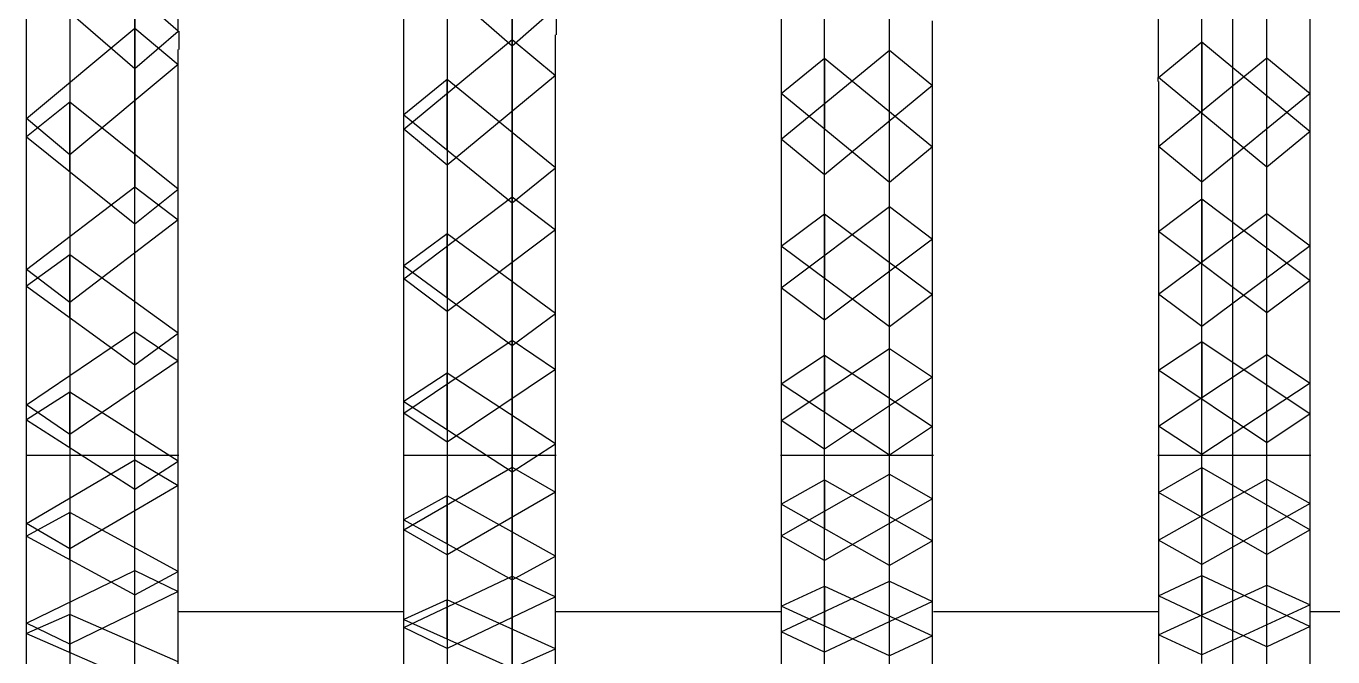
# Model space of a CAD drawing. Header units: millimetres. Extents: x -300 to 383236, y -195106 to -144646.
# Drawn here: x 28177 to 28283.7, y -163319.3 to -163267.8 of the extents above; entities that cross this region are included whole.
import ezdxf

# ---------------------------------------------------------------- set-up
doc = ezdxf.new("R2010")
doc.units = ezdxf.units.MM
doc.header["$LTSCALE"] = 60
doc.layers.add('EQUIPMENT', color=253, linetype='Continuous', lineweight=0)

# ---------------------------------------------------------------- blocks, each defined once
blk = doc.blocks.new('A$Cc6299706')
at = {"layer": 'EQUIPMENT', "lineweight": -3}
for points in [[(-43064.53, 32178.6), (-43064.53, 31949.5), (-43244.53, 31949.5), (-43244.53, 31859.51), (-43064.53, 31859.51), (-43064.53, 31630.39)], [(-43162.97, 31842.51), (-43154.13, 31834.83), (-43150.59, 31837.9), (-43159.43, 31845.58), (-43159.43, 31832.1), (-43162.97, 31829.25), (-43154.13, 31822.15), (-43150.59, 31824.99), (-43159.43, 31832.1), (-43159.43, 31819.64), (-43162.97, 31817.08), (-43154.13, 31810.65), (-43150.59, 31813.22), (-43159.43, 31819.64), (-43159.43, 31808.41), (-43162.97, 31806.16), (-43154.13, 31800.51), (-43150.59, 31802.77), (-43159.43, 31808.41), (-43159.43, 31798.58), (-43162.97, 31796.66), (-43154.13, 31791.87), (-43150.59, 31793.78), (-43159.43, 31798.58), (-43159.43, 31790.26), (-43162.97, 31788.72), (-43154.13, 31784.85)], [(-43150.59, 31786.39), (-43159.43, 31790.26), (-43159.43, 31783.6)], [(-43162.97, 31782.44), (-43162.97, 31788.72), (-43162.97, 31796.66), (-43162.97, 31806.16), (-43162.97, 31817.08), (-43162.97, 31829.25), (-43162.97, 31840.16)], [(-43132.17, 31844.43), (-43123.33, 31836.69), (-43119.79, 31839.79)], [(-43128.63, 31847.54), (-43128.63, 31833.93), (-43132.17, 31831.05), (-43123.33, 31823.87), (-43119.79, 31826.74), (-43128.63, 31833.93), (-43128.63, 31821.34), (-43132.17, 31818.73), (-43123.33, 31812.22), (-43119.79, 31814.83), (-43128.63, 31821.34), (-43128.63, 31809.96), (-43132.17, 31807.66), (-43123.33, 31801.91), (-43119.79, 31804.21), (-43128.63, 31809.96), (-43128.63, 31799.94), (-43132.17, 31797.98), (-43123.33, 31793.09), (-43119.79, 31795.04), (-43128.63, 31799.94), (-43128.63, 31791.45), (-43132.17, 31789.85), (-43123.33, 31785.87), (-43119.79, 31787.47), (-43128.63, 31791.45), (-43128.63, 31784.58)], [(-43132.17, 31783.39), (-43132.17, 31789.85), (-43132.17, 31797.98), (-43132.17, 31807.66), (-43132.17, 31818.73), (-43132.17, 31831.05), (-43132.17, 31841.36)], [(-43070.56, 31833.78), (-43070.56, 31821.54), (-43070.56, 31810.2), (-43070.56, 31800.23), (-43070.56, 31791.79), (-43070.56, 31785)], [(-43067.03, 31786.27), (-43067.03, 31793.46), (-43058.19, 31789.29), (-43061.73, 31787.63), (-43070.56, 31791.79), (-43067.03, 31793.46), (-43067.03, 31802.26), (-43058.19, 31797.19), (-43061.73, 31795.16), (-43070.56, 31800.23), (-43067.03, 31802.26), (-43067.03, 31812.56), (-43058.19, 31806.65), (-43061.73, 31804.29), (-43070.56, 31810.2), (-43067.03, 31812.56), (-43067.03, 31824.2), (-43058.19, 31817.54), (-43061.73, 31814.88), (-43070.56, 31821.54), (-43067.03, 31824.2), (-43067.03, 31837.02), (-43058.19, 31829.7), (-43061.73, 31826.79), (-43070.56, 31834.1), (-43067.03, 31837.02), (-43067.03, 31850.83)], [(-43101.37, 31842.52), (-43101.37, 31832.79), (-43101.37, 31820.34), (-43101.37, 31809.1), (-43101.37, 31799.27), (-43101.37, 31790.95), (-43101.37, 31784.3)], [(-43097.83, 31785.55), (-43097.83, 31792.59), (-43089, 31788.51), (-43092.52, 31786.88), (-43101.37, 31790.95), (-43097.83, 31792.59), (-43097.83, 31801.26), (-43089, 31796.27), (-43092.52, 31794.27), (-43101.37, 31799.27), (-43097.83, 31801.26), (-43097.83, 31811.44), (-43089, 31805.6), (-43092.52, 31803.26), (-43101.37, 31809.1), (-43097.83, 31811.44), (-43097.83, 31822.98), (-43089, 31816.38), (-43092.52, 31813.74), (-43101.37, 31820.34), (-43097.83, 31822.98), (-43097.83, 31835.69), (-43089, 31828.44), (-43092.52, 31825.53), (-43101.37, 31832.79), (-43097.83, 31835.69), (-43097.83, 31849.42)], [(-43154.13, 31838.13), (-43154.13, 31877.42)], [(-43123.33, 31837.22), (-43123.33, 31876.99)], [(-43092.52, 31836.35), (-43092.52, 31876.58)], [(-43061.73, 31835.71), (-43061.73, 31876.28)], [(-43154.13, 31871.34), (-43154.13, 31825.18), (-43150.59, 31822.48), (-43159.43, 31815.73), (-43162.97, 31818.43), (-43154.13, 31825.18)], [(-43154.13, 31834.83), (-43154.13, 31870.14)], [(-43123.33, 31836.69), (-43123.33, 31870.95)], [(-43123.33, 31824.36), (-43123.33, 31870.94)], [(-43092.52, 31823.58), (-43092.52, 31870.57)], [(-43061.73, 31823), (-43061.73, 31870.3)], [(-43154.13, 31813.38), (-43154.13, 31865.74)], [(-43092.52, 31825.53), (-43092.52, 31866.12)], [(-43061.73, 31826.79), (-43061.73, 31866.66)], [(-43154.13, 31822.15), (-43154.13, 31864.65)], [(-43123.33, 31823.87), (-43123.33, 31865.4)], [(-43123.33, 31812.66), (-43123.33, 31865.39)], [(-43092.52, 31811.98), (-43092.52, 31865.05)], [(-43061.73, 31811.48), (-43061.73, 31864.82)], [(-43061.73, 31814.88), (-43061.73, 31861.54)], [(-43154.13, 31802.89), (-43154.13, 31860.7)], [(-43123.33, 31812.22), (-43123.33, 31860.41)], [(-43123.33, 31802.29), (-43123.33, 31860.4)], [(-43092.52, 31813.74), (-43092.52, 31861.06)], [(-43154.13, 31810.65), (-43154.13, 31859.73)], [(-43092.52, 31801.73), (-43092.52, 31860.11)], [(-43061.73, 31801.32), (-43061.73, 31859.91)], [(-43154.13, 31793.86), (-43154.13, 31856.28)], [(-43123.33, 31801.91), (-43123.33, 31856.05)], [(-43123.33, 31793.4), (-43123.33, 31856.04)], [(-43092.52, 31803.26), (-43092.52, 31856.62)], [(-43061.73, 31804.29), (-43061.73, 31857.06)], [(-43154.13, 31800.51), (-43154.13, 31855.45)], [(-43092.52, 31792.98), (-43092.52, 31855.82)], [(-43061.73, 31792.67), (-43061.73, 31855.66)], [(-43092.52, 31794.27), (-43092.52, 31852.89)], [(-43061.73, 31795.16), (-43061.73, 31853.27)], [(-43154.13, 31786.43), (-43154.13, 31852.56)], [(-43154.13, 31791.87), (-43154.13, 31851.89)], [(-43123.33, 31793.09), (-43123.33, 31852.4)], [(-43123.33, 31786.13), (-43123.33, 31852.39)], [(-43092.52, 31785.85), (-43092.52, 31852.23)], [(-43061.73, 31785.66), (-43061.73, 31852.12)], [(-43092.52, 31786.88), (-43092.52, 31849.91)], [(-43061.73, 31787.63), (-43061.73, 31850.22)], [(-43154.13, 31780.7), (-43154.13, 31849.59)], [(-43154.13, 31784.85), (-43154.13, 31849.08)], [(-43123.33, 31785.87), (-43123.33, 31849.5), (-43123.33, 31780.56)], [(-43092.52, 31780.45), (-43092.52, 31849.41)], [(-43061.73, 31780.38), (-43061.73, 31849.35)], [(-43092.52, 31781.2), (-43092.52, 31847.72)], [(-43061.73, 31781.81), (-43061.73, 31847.97)], [(-43154.13, 31776.75), (-43154.13, 31847.41)], [(-43154.13, 31779.56), (-43154.13, 31847.07)], [(-43123.33, 31780.38), (-43123.33, 31847.4), (-43123.33, 31776.8)], [(-43092.52, 31776.86), (-43092.52, 31847.39)], [(-43061.73, 31776.91), (-43061.73, 31847.38)], [(-43061.73, 31777.78), (-43061.73, 31846.55)], [(-43154.13, 31774.65), (-43154.13, 31846.07)], [(-43154.13, 31776.06), (-43154.13, 31845.89)], [(-43154.13, 31774.42), (-43154.13, 31845.54)], [(-43150.59, 31837.9), (-43150.59, 31846.12)], [(-43123.33, 31776.69), (-43123.33, 31846.13), (-43123.33, 31774.88), (-43119.79, 31774.83)], [(-43123.33, 31774.85), (-43123.33, 31845.7)], [(-43092.52, 31777.31), (-43092.52, 31846.36)], [(-43092.52, 31775.13), (-43092.52, 31846.2)], [(-43092.52, 31775.28), (-43092.52, 31845.85)], [(-43061.73, 31775.32), (-43061.73, 31846.25)], [(-43061.73, 31775.61), (-43061.73, 31845.98)], [(-43070.56, 31834.1), (-43070.56, 31843.39)], [(-43119.73, 31839.79), (-43119.73, 31837.58)], [(-43067.03, 31775.39), (-43058.19, 31775.34), (-43058.19, 31776.06), (-43058.19, 31778.65), (-43058.19, 31783.09), (-43058.19, 31789.29), (-43058.19, 31797.19), (-43058.19, 31806.65), (-43058.19, 31817.54), (-43058.19, 31829.7), (-43058.19, 31839.59)], [(-43097.83, 31775.09), (-43089, 31775.11), (-43089, 31775.69), (-43089, 31778.15), (-43089, 31782.43), (-43089, 31788.51), (-43089, 31796.27), (-43089, 31805.6), (-43089, 31816.38), (-43089, 31828.44), (-43089, 31838.73)], [(-43150.53, 31837.9), (-43150.53, 31836.38)], [(-43128.63, 31774.7), (-43119.79, 31774.83), (-43119.79, 31775.22), (-43119.79, 31777.48), (-43119.79, 31781.59), (-43119.79, 31787.47), (-43119.79, 31795.04), (-43119.79, 31804.21), (-43119.79, 31814.83), (-43119.79, 31826.74), (-43119.79, 31837.58)], [(-43067.03, 31831.17), (-43067.03, 31837.02)], [(-43067.03, 31831.17), (-43067.03, 31837.02)], [(-43067.03, 31831.17), (-43067.03, 31837.02)], [(-43067.03, 31831.17), (-43067.03, 31837.02)], [(-43067.03, 31831.17), (-43067.03, 31837.02)], [(-43067.03, 31831.17), (-43067.03, 31837.02)], [(-43067.03, 31831.17), (-43067.03, 31837.02)], [(-43067.03, 31831.17), (-43067.03, 31837.02)], [(-43067.03, 31831.17), (-43067.03, 31837.02)], [(-43067.03, 31831.17), (-43067.03, 31837.02)], [(-43067.03, 31831.17), (-43067.03, 31837.02)], [(-43159.43, 31774.31), (-43150.59, 31774.56), (-43150.59, 31774.74), (-43150.59, 31776.81), (-43150.59, 31780.71), (-43150.59, 31786.39), (-43150.59, 31793.78), (-43150.59, 31802.77), (-43150.59, 31813.22), (-43150.59, 31824.99), (-43150.59, 31836.38)], [(-43097.83, 31829.89), (-43097.83, 31835.69)], [(-43097.83, 31829.89), (-43097.83, 31835.69)], [(-43097.83, 31829.89), (-43097.83, 31835.69)], [(-43097.83, 31829.89), (-43097.83, 31835.69)], [(-43097.83, 31829.89), (-43097.83, 31835.69)], [(-43097.83, 31829.89), (-43097.83, 31835.69)], [(-43097.83, 31829.89), (-43097.83, 31835.69)], [(-43097.83, 31829.89), (-43097.83, 31835.69)], [(-43097.83, 31829.89), (-43097.83, 31835.69)], [(-43097.83, 31829.89), (-43097.83, 31835.69)], [(-43097.83, 31829.89), (-43097.83, 31835.69)], [(-43128.63, 31828.18), (-43128.63, 31833.93)], [(-43128.63, 31828.18), (-43128.63, 31833.93)], [(-43128.63, 31828.18), (-43128.63, 31833.93)], [(-43128.63, 31828.18), (-43128.63, 31833.93)], [(-43128.63, 31828.18), (-43128.63, 31833.93)], [(-43128.63, 31828.18), (-43128.63, 31833.93)], [(-43128.63, 31828.18), (-43128.63, 31833.93)], [(-43128.63, 31828.18), (-43128.63, 31833.93)], [(-43128.63, 31828.18), (-43128.63, 31833.93)], [(-43128.63, 31828.18), (-43128.63, 31833.93)], [(-43128.63, 31828.18), (-43128.63, 31833.93)], [(-43070.63, 31834.1), (-43070.63, 31833.78)], [(-43159.43, 31826.41), (-43159.43, 31832.1)], [(-43159.43, 31826.41), (-43159.43, 31832.1)], [(-43159.43, 31826.41), (-43159.43, 31832.1)], [(-43159.43, 31826.41), (-43159.43, 31832.1)], [(-43159.43, 31826.41), (-43159.43, 31832.1)], [(-43159.43, 31826.41), (-43159.43, 31832.1)], [(-43159.43, 31826.41), (-43159.43, 31832.1)], [(-43159.43, 31826.41), (-43159.43, 31832.1)], [(-43159.43, 31826.41), (-43159.43, 31832.1)], [(-43159.43, 31826.41), (-43159.43, 31832.1)], [(-43159.43, 31827.8), (-43159.43, 31832.1)], [(-43067.03, 31818.87), (-43067.03, 31824.2)], [(-43067.03, 31818.87), (-43067.03, 31824.2)], [(-43067.03, 31818.87), (-43067.03, 31824.2)], [(-43067.03, 31818.87), (-43067.03, 31824.2)], [(-43067.03, 31818.87), (-43067.03, 31824.2)], [(-43067.03, 31818.87), (-43067.03, 31824.2)], [(-43067.03, 31818.87), (-43067.03, 31824.2)], [(-43067.03, 31818.87), (-43067.03, 31824.2)], [(-43067.03, 31818.87), (-43067.03, 31824.2)], [(-43097.83, 31817.7), (-43097.83, 31822.98)], [(-43097.83, 31817.7), (-43097.83, 31822.98)], [(-43097.83, 31817.7), (-43097.83, 31822.98)], [(-43097.83, 31817.7), (-43097.83, 31822.98)], [(-43097.83, 31817.7), (-43097.83, 31822.98)], [(-43097.83, 31817.7), (-43097.83, 31822.98)], [(-43097.83, 31817.7), (-43097.83, 31822.98)], [(-43097.83, 31817.7), (-43097.83, 31822.98)], [(-43097.83, 31817.7), (-43097.83, 31822.98)], [(-43128.63, 31816.13), (-43128.63, 31821.34)], [(-43128.63, 31816.13), (-43128.63, 31821.34)], [(-43128.63, 31816.13), (-43128.63, 31821.34)], [(-43128.63, 31816.13), (-43128.63, 31821.34)], [(-43128.63, 31816.13), (-43128.63, 31821.34)], [(-43128.63, 31816.13), (-43128.63, 31821.34)], [(-43128.63, 31816.13), (-43128.63, 31821.34)], [(-43128.63, 31816.13), (-43128.63, 31821.34)], [(-43128.63, 31816.13), (-43128.63, 31821.34)], [(-43159.43, 31814.51), (-43159.43, 31819.64)], [(-43159.43, 31814.51), (-43159.43, 31819.64)], [(-43159.43, 31814.51), (-43159.43, 31819.64)], [(-43159.43, 31814.51), (-43159.43, 31819.64)], [(-43159.43, 31814.51), (-43159.43, 31819.64)], [(-43159.43, 31814.51), (-43159.43, 31819.64)], [(-43159.43, 31814.51), (-43159.43, 31819.64)], [(-43159.43, 31814.51), (-43159.43, 31819.64)], [(-43159.43, 31815.73), (-43159.43, 31819.64)], [(-43067.03, 31807.83), (-43067.03, 31812.56)], [(-43067.03, 31807.83), (-43067.03, 31812.56)], [(-43067.03, 31807.83), (-43067.03, 31812.56)], [(-43067.03, 31807.83), (-43067.03, 31812.56)], [(-43067.03, 31807.83), (-43067.03, 31812.56)], [(-43067.03, 31807.83), (-43067.03, 31812.56)], [(-43067.03, 31807.83), (-43067.03, 31812.56)], [(-43097.83, 31806.77), (-43097.83, 31811.44)], [(-43097.83, 31806.77), (-43097.83, 31811.44)], [(-43097.83, 31806.77), (-43097.83, 31811.44)], [(-43097.83, 31806.77), (-43097.83, 31811.44)], [(-43097.83, 31806.77), (-43097.83, 31811.44)], [(-43097.83, 31806.77), (-43097.83, 31811.44)], [(-43097.83, 31806.77), (-43097.83, 31811.44)], [(-43128.63, 31805.35), (-43128.63, 31809.96)], [(-43128.63, 31805.35), (-43128.63, 31809.96)], [(-43128.63, 31805.35), (-43128.63, 31809.96)], [(-43128.63, 31805.35), (-43128.63, 31809.96)], [(-43128.63, 31805.35), (-43128.63, 31809.96)], [(-43128.63, 31805.35), (-43128.63, 31809.96)], [(-43128.63, 31805.35), (-43128.63, 31809.96)], [(-43159.43, 31803.9), (-43159.43, 31808.41)], [(-43159.43, 31803.9), (-43159.43, 31808.41)], [(-43159.43, 31803.9), (-43159.43, 31808.41)], [(-43159.43, 31803.9), (-43159.43, 31808.41)], [(-43159.43, 31803.9), (-43159.43, 31808.41)], [(-43159.43, 31803.9), (-43159.43, 31808.41)], [(-43159.43, 31804.96), (-43159.43, 31808.41)], [(-43163.03, 31803.26), (-43150.53, 31803.26)], [(-43132.23, 31803.26), (-43119.73, 31803.26)], [(-43101.43, 31803.26), (-43088.93, 31803.26)], [(-43070.63, 31803.26), (-43058.13, 31803.26)], [(-43067.03, 31798.2), (-43067.03, 31802.26)], [(-43067.03, 31798.2), (-43067.03, 31802.26)], [(-43067.03, 31798.2), (-43067.03, 31802.26)], [(-43067.03, 31798.2), (-43067.03, 31802.26)], [(-43067.03, 31798.2), (-43067.03, 31802.26)], [(-43097.83, 31797.27), (-43097.83, 31801.26)], [(-43097.83, 31797.27), (-43097.83, 31801.26)], [(-43097.83, 31797.27), (-43097.83, 31801.26)], [(-43097.83, 31797.27), (-43097.83, 31801.26)], [(-43097.83, 31797.27), (-43097.83, 31801.26)], [(-43128.63, 31796.02), (-43128.63, 31799.94)], [(-43128.63, 31796.02), (-43128.63, 31799.94)], [(-43128.63, 31796.02), (-43128.63, 31799.94)], [(-43128.63, 31796.02), (-43128.63, 31799.94)], [(-43128.63, 31796.02), (-43128.63, 31799.94)], [(-43159.43, 31794.74), (-43159.43, 31798.58)], [(-43159.43, 31794.74), (-43159.43, 31798.58)], [(-43159.43, 31794.74), (-43159.43, 31798.58)], [(-43159.43, 31794.74), (-43159.43, 31798.58)], [(-43159.43, 31795.62), (-43159.43, 31798.58)], [(-43067.03, 31790.12), (-43067.03, 31793.46)], [(-43067.03, 31790.12), (-43067.03, 31793.46)], [(-43067.03, 31790.12), (-43067.03, 31793.46)], [(-43097.83, 31789.32), (-43097.83, 31792.59)], [(-43097.83, 31789.32), (-43097.83, 31792.59)], [(-43097.83, 31789.32), (-43097.83, 31792.59)], [(-43128.63, 31788.26), (-43128.63, 31791.45)], [(-43128.63, 31788.26), (-43128.63, 31791.45)], [(-43128.63, 31788.26), (-43128.63, 31791.45)], [(-43159.43, 31787.17), (-43159.43, 31790.26)], [(-43159.43, 31787.17), (-43159.43, 31790.26)], [(-43159.43, 31787.84), (-43159.43, 31790.26)], [(-43150.53, 31790.5), (-43132.23, 31790.5)], [(-43119.73, 31790.5), (-43101.43, 31790.5)], [(-43088.93, 31790.5), (-43070.63, 31790.5)], [(-43058.13, 31790.5), (-43039.83, 31790.5)]]:
    blk.add_lwpolyline(points, dxfattribs=at)
for points in [[(-43162.97, 31830.75), (-43154.13, 31838.13), (-43150.59, 31835.18), (-43159.43, 31827.8)], [(-43132.17, 31829.88), (-43123.33, 31837.22), (-43119.79, 31834.28), (-43128.63, 31826.95)], [(-43067.03, 31837.02), (-43067.03, 31831.17)], [(-43067.03, 31837.02), (-43067.03, 31831.17)], [(-43089, 31833.44), (-43097.83, 31826.15), (-43101.37, 31829.06), (-43092.52, 31836.35)], [(-43097.83, 31835.69), (-43097.83, 31829.89)], [(-43097.83, 31835.69), (-43097.83, 31829.89)], [(-43070.56, 31828.46), (-43061.73, 31835.71), (-43058.19, 31832.81), (-43067.03, 31825.56)], [(-43128.63, 31833.93), (-43128.63, 31828.18)], [(-43128.63, 31833.93), (-43128.63, 31828.18)], [(-43159.43, 31832.1), (-43159.43, 31826.41)], [(-43159.43, 31832.1), (-43159.43, 31826.41)], [(-43119.79, 31821.68), (-43128.63, 31814.99), (-43132.17, 31817.67), (-43123.33, 31824.36)], [(-43067.03, 31824.2), (-43067.03, 31818.87)], [(-43067.03, 31824.2), (-43067.03, 31818.87)], [(-43089, 31820.92), (-43097.83, 31814.29), (-43101.37, 31816.94), (-43092.52, 31823.58)], [(-43097.83, 31822.98), (-43097.83, 31817.7)], [(-43097.83, 31822.98), (-43097.83, 31817.7)], [(-43058.19, 31820.37), (-43067.03, 31813.78), (-43070.56, 31816.41), (-43061.73, 31823)], [(-43128.63, 31821.34), (-43128.63, 31816.13)], [(-43128.63, 31821.34), (-43128.63, 31816.13)], [(-43159.43, 31819.64), (-43159.43, 31814.51)], [(-43159.43, 31819.64), (-43159.43, 31814.51)], [(-43150.59, 31810.97), (-43159.43, 31804.96), (-43162.97, 31807.37), (-43154.13, 31813.38)], [(-43119.79, 31810.28), (-43128.63, 31804.34), (-43132.17, 31806.71), (-43123.33, 31812.66)], [(-43067.03, 31812.56), (-43067.03, 31807.83)], [(-43067.03, 31812.56), (-43067.03, 31807.83)], [(-43089, 31809.63), (-43097.83, 31803.75), (-43101.37, 31806.1), (-43092.52, 31811.98)], [(-43097.83, 31811.44), (-43097.83, 31806.77)], [(-43097.83, 31811.44), (-43097.83, 31806.77)], [(-43070.56, 31805.65), (-43061.73, 31811.48), (-43058.19, 31809.15), (-43067.03, 31803.33)], [(-43128.63, 31809.96), (-43128.63, 31805.35)], [(-43128.63, 31809.96), (-43128.63, 31805.35)], [(-43159.43, 31808.41), (-43159.43, 31803.9)], [(-43159.43, 31808.41), (-43159.43, 31803.9)], [(-43162.97, 31797.69), (-43154.13, 31802.89), (-43150.59, 31800.81), (-43159.43, 31795.62)], [(-43132.17, 31797.18), (-43123.33, 31802.29), (-43119.79, 31800.25), (-43128.63, 31795.13)], [(-43089, 31799.72), (-43097.83, 31794.67), (-43101.37, 31796.69), (-43092.52, 31801.73)], [(-43067.03, 31802.26), (-43067.03, 31798.2)], [(-43067.03, 31802.26), (-43067.03, 31798.2)], [(-43097.83, 31801.26), (-43097.83, 31797.27)], [(-43097.83, 31801.26), (-43097.83, 31797.27)], [(-43070.56, 31796.34), (-43061.73, 31801.32), (-43058.19, 31799.33), (-43067.03, 31794.35)], [(-43128.63, 31799.94), (-43128.63, 31796.02)], [(-43128.63, 31799.94), (-43128.63, 31796.02)], [(-43159.43, 31798.58), (-43159.43, 31794.74)], [(-43159.43, 31798.58), (-43159.43, 31794.74)], [(-43162.97, 31789.56), (-43154.13, 31793.86), (-43150.59, 31792.14), (-43159.43, 31787.84)], [(-43132.17, 31789.19), (-43123.33, 31793.4), (-43119.79, 31791.72), (-43128.63, 31787.5)], [(-43067.03, 31793.46), (-43067.03, 31790.12)], [(-43067.03, 31793.46), (-43067.03, 31790.12)], [(-43089, 31791.33), (-43097.83, 31787.2), (-43101.37, 31788.85), (-43092.52, 31792.98)], [(-43097.83, 31792.59), (-43097.83, 31789.32)], [(-43097.83, 31792.59), (-43097.83, 31789.32)], [(-43058.19, 31791.05), (-43067.03, 31786.98), (-43070.56, 31788.61), (-43061.73, 31792.67)], [(-43128.63, 31791.45), (-43128.63, 31788.26)], [(-43128.63, 31791.45), (-43128.63, 31788.26)], [(-43159.43, 31790.26), (-43159.43, 31787.17)], [(-43159.43, 31790.26), (-43159.43, 31787.17)]]:
    blk.add_lwpolyline(points, close=True, dxfattribs=at)
blk = doc.blocks.new('A$C44261593')
h = blk.add_hatch()
h.set_pattern_fill('ANSI31', color=253, scale=100)
h.set_pattern_definition([(45, (0, -50460), (-224.5064, 224.5064), [])])
edge = h.paths.add_edge_path()
edge.add_line((-58347.03, -14256), (-58347.03, -14056))
edge.add_line((-58347.03, -14056), (-57547.03, -14056))
edge.add_line((-57547.03, -14056), (-57547.03, -15056))
edge.add_line((-57547.03, -15056), (-60547.03, -15056))
edge.add_line((-60547.03, -15056), (-60547.03, -31056))
edge.add_line((-60547.03, -31056), (-57647.03, -31056))
edge.add_line((-57647.03, -31056), (-57647.03, -32268))
edge.add_line((-57647.03, -32268), (-43347.03, -32268))
edge.add_line((-43347.03, -32268), (-43347.03, -29256))
edge.add_line((-43347.03, -29256), (-34347.03, -29256))
edge.add_line((-34347.03, -29256), (-34347.03, -14206))
edge.add_line((-34347.03, -14206), (-33547.03, -14206))
edge.add_line((-33547.03, -14206), (-33547.03, -29256))
edge.add_line((-33547.03, -29256), (-30497.03, -29256))
edge.add_line((-30497.03, -29256), (-30497.03, -30056))
edge.add_line((-30497.03, -30056), (-30547.03, -30056))
edge.add_line((-30547.03, -30056), (-30547.03, -34906))
edge.add_line((-30547.03, -34906), (-30569.24, -34906))
edge.add_arc((-31589.72, -35133.69), 1045.58, 12.57767, 76.57873)
edge.add_line((-31347.03, -34116.66), (-31347.03, -30056))
edge.add_line((-31347.03, -30056), (-42547.03, -30056))
edge.add_line((-42547.03, -30056), (-42547.03, -34906))
edge.add_line((-42547.03, -34906), (-43347.03, -34906))
edge.add_line((-43347.03, -34906), (-43347.03, -33068))
edge.add_line((-43347.03, -33068), (-57647.03, -33068))
edge.add_line((-57647.03, -33068), (-57647.03, -34906))
edge.add_line((-57647.03, -34906), (-58447.03, -34906))
edge.add_line((-58447.03, -34906), (-58447.03, -31856))
edge.add_line((-58447.03, -31856), (-66197.03, -31856))
edge.add_line((-66197.03, -31856), (-66197.03, -31056))
edge.add_line((-66197.03, -31056), (-61347.03, -31056))
edge.add_line((-61347.03, -31056), (-61347.03, -14256))
edge.add_line((-61347.03, -14256), (-58347.03, -14256))

msp = doc.modelspace()

# ---------------------------------------------------------------- block references
for name, p in [('A$C44261593', (71340, -144646.13)), ('A$Cc6299706', (71340, -195106.13))]:
    msp.add_blockref(name, p)

doc.saveas('drawing.dxf')
